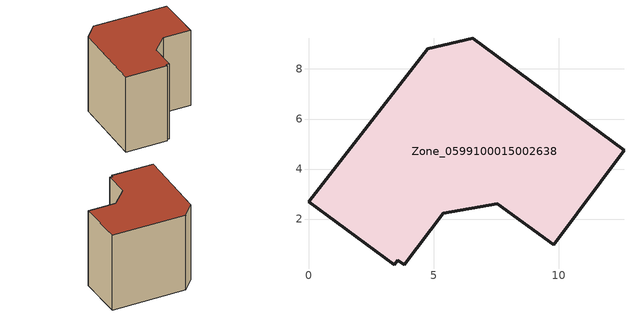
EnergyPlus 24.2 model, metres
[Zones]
Zone_0599100015002638
 floor ground (C_G): 0,2.69 4.77,8.81 6.56,9.22 12.61,4.75 9.81,0.97 7.55,2.61 5.38,2.24 3.82,0.18 3.56,0.35 3.43,0.18 z1.02
 wall outside (C_F): 4.77,8.81 0,2.69 3.43,0.18 3.56,0.35 3.82,0.18 5.38,2.24 7.55,2.61 9.81,0.97 12.61,4.75 6.56,9.22 4.77,8.81 z1.02:8.99
 roof outside (C_R): 0,2.69 3.43,0.18 3.56,0.35 3.82,0.18 5.38,2.24 7.55,2.61 9.81,0.97 12.61,4.75 6.56,9.22 4.77,8.81 z8.99
[BUILDING]
Pand.0599100015002638: North Axis=0; Terrain=City; Loads Convergence Tolerance Value=0.04; Temperature Convergence Tolerance Value=0.4; Solar Distribution=FullExterior; Maximum Number of Warmup Days=25; Minimum Number of Warmup Days=1
[Site:Location]
Rotterdam.The.Hague.AP_ZH_NLD Design_Conditions: Latitude=51.96; Longitude=4.45; Time Zone=1; Elevation=-4.5
[SITE:GROUNDTEMPERATURE:BUILDINGSURFACE]
18, 18, 18, 18, 18, 18, 18, 18, 18, 18, 18, 18
[MATERIAL] Thermal Absorptance=0.9; Solar Absorptance=0.7; Visible Absorptance=0.7
Name | Roughness | Thickness | Conductivity | Density | Specific Heat
G.TI.1975-1991 | MediumSmooth | 0.15 | 0.288461 | 540 | 1210
F.TI.1975-1991 | Rough | 0.3 | 0.230769 | 1920 | 840
R.TI.1975-1991 | MediumRough | 0.2 | 0.153846 | 1500 | 1000
[CONSTRUCTION]
C_G: G.TI.1975-1991
C_F: F.TI.1975-1991
C_R: R.TI.1975-1991
[ZONE]
Zone_0599100015002638: Type=1; Multiplier=1; Ceiling Height=Autocalculate; Volume=Autocalculate; Floor Area=autocalculate; Part of Total Floor Area=Yes
[ZONEINFILTRATION:DESIGNFLOWRATE]
Infil_Zone_0599100015002638: Zone or ZoneList or Space or SpaceList=Zone_0599100015002638; Schedule=AlwaysOn; Design Flow Rate Calculation Method=Flow/Area; Flow Rate per Floor Area=0.003; Constant Term Coefficient=1; Temperature Term Coefficient=0; Velocity Term Coefficient=0; Velocity Squared Term Coefficient=0
[HVACTEMPLATE:ZONE:IDEALLOADSAIRSYSTEM]
Zone_0599100015002638: Maximum Heating Supply Air Temperature=50; Minimum Cooling Supply Air Temperature=13; Maximum Heating Supply Air Humidity Ratio=0.0156; Minimum Cooling Supply Air Humidity Ratio=0.0077; Heating Limit=NoLimit; Cooling Limit=NoLimit; Dehumidification Control Type=ConstantSensibleHeatRatio; Cooling Sensible Heat Ratio=0.7; Dehumidification Setpoint=60; Humidification Control Type=None; Humidification Setpoint=30; Outdoor Air Method=None; Outdoor Air Flow Rate per Person=0.00944; Outdoor Air Flow Rate per Zone Floor Area=0; Outdoor Air Flow Rate per Zone=0; Demand Controlled Ventilation Type=None; Outdoor Air Economizer Type=NoEconomizer; Heat Recovery Type=None; Sensible Heat Recovery Effectiveness=0.7; Latent Heat Recovery Effectiveness=0.65
[ZONECONTROL:THERMOSTAT]
ThermostatControl_Zone_0599100015002638: Zone or ZoneList=Zone_0599100015002638; Control Type Schedule=DualSetpointControlType; Control 1=Thermostat_Zone_0599100015002638; Temperature Difference Between Cutout And Setpoint=0
[THERMOSTATSETPOINT:DUALSETPOINT]
Thermostat_Zone_0599100015002638: Heating Setpoint Temperature Schedule=HeatingSetpoint_Zone_0599100015002638; Cooling Setpoint Temperature Schedule=CoolingSetpoint_Zone_0599100015002638
[SCHEDULE:COMPACT]
HeatingSetpoint_Zone_0599100015002638: Through: 12/31, For: AllDays, Until: 24:00, 21
CoolingSetpoint_Zone_0599100015002638: Through: 12/31, For: AllDays, Until: 24:00, 24
DualSetpointControlType: Through: 12/31, For: AllDays, Until: 24:00, 4
AlwaysOn: Through: 12/31, For: AllDays, Until: 24:00, 1
